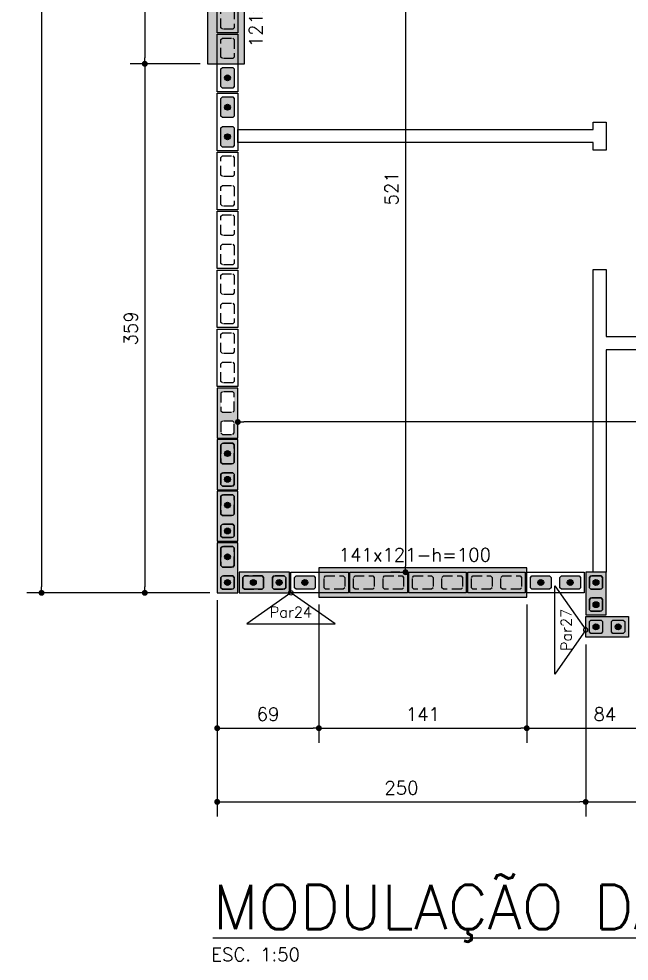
# Model space of a CAD drawing. Extents: x -14651 to 11095, y -4567 to -1290.
# Drawn here: x 65 to 479, y -4384 to -3744 of the extents above; entities that cross this region are included whole.
import ezdxf
from ezdxf.enums import TextEntityAlignment as Align

# ---------------------------------------------------------------- set-up
doc = ezdxf.new("R2010")
doc.units = 0
doc.header["$LTSCALE"] = 25
doc.linetypes.add('DASHED2', pattern=[0.375, 0.25, -0.125])
for name, color, linetype in [('213', 252, 'Continuous'), ('241', 2, 'Continuous'), ('247', 50, 'Continuous'), ('248', 100, 'Continuous'), ('252', 1, 'Continuous'), ('ABERTURAS', 53, 'Continuous'), ('ALVENARIA NÃO ESTRUTURAL', 242, 'Continuous'), ('Arranque', 14, 'Continuous'), ('COTA', 1, 'Continuous'), ('FERRO', 5, 'Continuous'), ('T4', 6, 'Continuous'), ('TEXTO', 3, 'Continuous'), ('TJANELA', 2, 'Continuous')]:
    doc.layers.add(name, color=color, linetype=linetype)
doc.styles.add('COTA', font='romans.shx')
doc.styles.add('Texto1', font='romans.shx', dxfattribs={"height": 9})
doc.styles.add('Texto4', font='romans.shx', dxfattribs={"height": 30})
doc.dimstyles.new('forma', dxfattribs={"dimscale": 5, "dimtxt": 1.8, "dimasz": 0.8, "dimexe": 2, "dimexo": 1, "dimgap": 1, "dimtad": 1, "dimdec": 1, "dimzin": 9, "dimtxsty": 'COTA', "dimblk1": 'DOT', "dimblk2": 'DOT', "dimsah": 1, "dimcen": 0, "dimdle": 1, "dimclrd": 256, "dimclre": 256, "dimclrt": 2, "dimadec": 0, "dimazin": 0, "dimtfac": 1, "dimtdec": 0, "dimtmove": 0, "dimatfit": 3, "dimfxl": 1, "dimtolj": 1, "dimtzin": 0, "dimarcsym": 0})

# ---------------------------------------------------------------- blocks, each defined once
blk = doc.blocks.new('P3015')
at = {"layer": '252'}
h = blk.add_hatch(color=21, dxfattribs=at)
h.paths.add_polyline_path([(14.5, -7), (14.5, 7), (-14.5, 7), (-14.5, -7)])
h.paths.add_polyline_path([(3, 3.5), (4, 4.5), (11, 4.5), (12, 3.5), (12, -3.5), (11, -4.5), (4, -4.5), (3, -3.5)], flags=16)
h.paths.add_polyline_path([(-3, -3.5), (-4, -4.5), (-11, -4.5), (-12, -3.5), (-12, 3.5), (-11, 4.5), (-4, 4.5), (-3, 3.5)], flags=16)
blk.add_lwpolyline([(-14.5, -7), (14.5, -7), (14.5, 7), (-14.5, 7), (-14.5, -7)])
at = {"color": 1, "linetype": 'DASHED2'}
for points in [[(-12, -3.5), (-11, -4.5), (-4, -4.5), (-3, -3.5), (-3, 3.5), (-4, 4.5), (-11, 4.5), (-12, 3.5), (-12, -3.5)], [(3, -3.5), (4, -4.5), (11, -4.5), (12, -3.5), (12, 3.5), (11, 4.5), (4, 4.5), (3, 3.5), (3, -3.5)]]:
    blk.add_lwpolyline(points, dxfattribs=at)
blk = doc.blocks.new('P4015', base_point=(5842102.11612, -8124149.02973))
blk.add_lwpolyline([(5842082.61612, -8124156.02973), (5842121.61612, -8124156.02973), (5842121.61612, -8124142.02973), (5842082.61612, -8124142.02973), (5842082.61612, -8124156.02973)])
at = {"color": 1, "linetype": 'DASHED2'}
for points in [[(5842085.11612, -8124152.52973), (5842086.11612, -8124153.52973), (5842098.11612, -8124153.52973), (5842099.11612, -8124152.52973), (5842099.11612, -8124145.52973), (5842098.11612, -8124144.52973), (5842086.11612, -8124144.52973), (5842085.11612, -8124145.52973), (5842085.11612, -8124152.52973)], [(5842105.11612, -8124152.52973), (5842106.11612, -8124153.52973), (5842118.11612, -8124153.52973), (5842119.11612, -8124152.52973), (5842119.11612, -8124145.52973), (5842118.11612, -8124144.52973), (5842106.11612, -8124144.52973), (5842105.11612, -8124145.52973), (5842105.11612, -8124152.52973)]]:
    blk.add_lwpolyline(points, dxfattribs=at)
blk = doc.blocks.new('P3515')
at = {"layer": '248'}
h = blk.add_hatch(color=100, dxfattribs=at)
h.paths.add_polyline_path([(17, 7), (-17, 7), (-17, -7), (17, -7)])
h.paths.add_polyline_path([(-5.5, -3.5), (-6.5, -4.5), (-13.5, -4.5), (-14.5, -3.5), (-14.5, 3.5), (-13.5, 4.5), (-6.5, 4.5), (-5.5, 3.5)], flags=16)
h.paths.add_polyline_path([(0.5, 3.5), (1.5, 4.5), (13.5, 4.5), (14.5, 3.5), (14.5, -3.5), (13.5, -4.5), (1.5, -4.5), (0.5, -3.5)], flags=16)
blk.add_lwpolyline([(-17, -7), (17, -7), (17, 7), (-17, 7), (-17, -7)])
at = {"color": 1, "linetype": 'DASHED2'}
for points in [[(-14.5, -3.5), (-13.5, -4.5), (-6.5, -4.5), (-5.5, -3.5), (-5.5, 3.5), (-6.5, 4.5), (-13.5, 4.5), (-14.5, 3.5), (-14.5, -3.5)], [(0.5, -3.5), (1.5, -4.5), (13.5, -4.5), (14.5, -3.5), (14.5, 3.5), (13.5, 4.5), (1.5, 4.5), (0.5, 3.5), (0.5, -3.5)]]:
    blk.add_lwpolyline(points, dxfattribs=at)
blk = doc.blocks.new('_IDNPAR_2')
at = {"color": 3}
blk.add_lwpolyline([(1, -0.7), (0, 0), (-1, -0.7)], close=True, dxfattribs=at)
blk.add_circle((0, 0), 0.05, dxfattribs=at)
at = {"layer": '247', "color": 2, "style": 'COTA', "flags": 8}
blk.add_attdef('ID', text='', height=0.24, dxfattribs=at).set_placement((0, -0.438), align=Align.MIDDLE_CENTER)
blk = doc.blocks.new('GR-1409')
at = {"layer": '213'}
h = blk.add_hatch(color=256, dxfattribs=at)
h.paths.add_polyline_path([(-6, 4.5), (-7, 3.5), (-7, -3.5), (-6, -4.5), (6, -4.5), (7, -3.5), (7, 3.5), (6, 4.5)])
h.paths.add_polyline_path([(-2, 0, 1), (2, 0, 1)], flags=16)
at = {"layer": 'Arranque'}
blk.add_hatch(color=256, dxfattribs=at).paths.add_polyline_path([(-2, 0, 1), (2, 0, 1)])
at = {"layer": '213'}
blk.add_lwpolyline([(-7, 3.5), (-6, 4.5), (6, 4.5), (7, 3.5), (7, -3.5), (6, -4.5), (-6, -4.5), (-7, -3.5), (-7, 3.5)], dxfattribs=at)
at = {"layer": 'FERRO', "linetype": 'Continuous'}
blk.add_circle((0, 0), 2, dxfattribs=at)
blk = doc.blocks.new('GR-0909')
at = {"layer": '213'}
h = blk.add_hatch(color=256, dxfattribs=at)
h.paths.add_polyline_path([(3.5, -4.5), (4.5, -3.5), (4.500001, 3.5), (3.500001, 4.5), (-3.499999, 4.5), (-4.499999, 3.5), (-4.5, -3.5), (-3.5, -4.5)])
h.paths.add_polyline_path([(-2, 0, -1), (2, 0, -1)], flags=16)
at = {"layer": 'Arranque'}
blk.add_hatch(color=256, dxfattribs=at).paths.add_polyline_path([(2, 0, 1), (-2, 0, 1)])
at = {"layer": '213'}
blk.add_lwpolyline([(3.500001, 4.5), (4.500001, 3.5), (4.5, -3.5), (3.5, -4.5), (-3.5, -4.5), (-4.5, -3.5), (-4.499999, 3.5), (-3.499999, 4.5), (3.500001, 4.5)], dxfattribs=at)
at = {"layer": 'FERRO', "linetype": 'Continuous'}
blk.add_circle((0, 0), 2, dxfattribs=at)
blk = doc.blocks.new('_Dot')
at = {"color": 0, "linetype": 'ByBlock', "lineweight": -2}
blk.add_line((-0.5, 0), (-1, 0), dxfattribs=at)
at = {"color": 0, "linetype": 'ByBlock', "const_width": 0.5}
blk.add_lwpolyline([(-0.25, 0, 1), (0.25, 0, 1)], format="xyb", close=True, dxfattribs=at)
blk = doc.blocks.new('*D97')
at = {"layer": 'COTA', "lineweight": -2, "transparency": 16777216}
for p, q in [((188.02, -3653.6), (140.38, -3653.6)), ((150.38, -3657.6), (150.38, -3770.6)), ((188.02, -3774.6), (140.38, -3774.6))]:
    blk.add_line(p, q, dxfattribs=at)
at = {"layer": 'Defpoints', "color": 0, "transparency": 16777216}
for p in [(193.02, -3653.6), (150.38, -3774.6), (193.02, -3774.6)]:
    blk.add_point(p, dxfattribs=at)
at = {"layer": 'COTA', "lineweight": -2, "transparency": 16777216, "xscale": 4, "yscale": 4, "zscale": 4}
for p, rotation in [((150.38, -3653.6), 90), ((150.38, -3774.6), 270)]:
    blk.add_blockref('_Dot', p, dxfattribs=dict(at, rotation=rotation))
at = {"layer": 'COTA', "color": 2, "transparency": 16777216, "insert": (140.88, -3714.1), "char_height": 9, "attachment_point": 5, "rotation": 90, "style": 'COTA'}
blk.add_mtext('\\A1;121 ', dxfattribs=at)
blk = doc.blocks.new('*D98')
at = {"layer": 'COTA', "lineweight": -2, "transparency": 16777216}
for p, q in [((188.02, -3774.6), (140.38, -3774.6)), ((150.38, -3778.6), (150.38, -4129.6)), ((194.52, -4133.6), (140.38, -4133.6))]:
    blk.add_line(p, q, dxfattribs=at)
at = {"layer": 'Defpoints', "color": 0, "transparency": 16777216}
for p in [(193.02, -3774.6), (150.38, -4133.6), (199.52, -4133.6)]:
    blk.add_point(p, dxfattribs=at)
at = {"layer": 'COTA', "lineweight": -2, "transparency": 16777216, "xscale": 4, "yscale": 4, "zscale": 4}
for p, rotation in [((150.38, -3774.6), 90), ((150.38, -4133.6), 270)]:
    blk.add_blockref('_Dot', p, dxfattribs=dict(at, rotation=rotation))
at = {"layer": 'COTA', "color": 2, "transparency": 16777216, "insert": (140.88, -3954.1), "char_height": 9, "attachment_point": 5, "rotation": 90, "style": 'COTA'}
blk.add_mtext('\\A1;359 ', dxfattribs=at)
blk = doc.blocks.new('*D99')
at = {"layer": 'COTA', "lineweight": -2, "transparency": 16777216}
for p, q in [((194.52, -3044.6), (70.35, -3044.6)), ((80.35, -3048.6), (80.35, -4129.6)), ((194.52, -4133.6), (70.35, -4133.6))]:
    blk.add_line(p, q, dxfattribs=at)
at = {"layer": 'Defpoints', "color": 0, "transparency": 16777216}
for p in [(199.52, -3044.6), (80.35, -4133.6), (199.52, -4133.6)]:
    blk.add_point(p, dxfattribs=at)
at = {"layer": 'COTA', "lineweight": -2, "transparency": 16777216, "xscale": 4, "yscale": 4, "zscale": 4}
for p, rotation in [((80.35, -3044.6), 90), ((80.35, -4133.6), 270)]:
    blk.add_blockref('_Dot', p, dxfattribs=dict(at, rotation=rotation))
at = {"layer": 'COTA', "color": 2, "transparency": 16777216, "insert": (70.85, -3589.1), "char_height": 9, "attachment_point": 5, "rotation": 90, "style": 'COTA'}
blk.add_mtext('\\A1;1089 ', dxfattribs=at)
blk = doc.blocks.new('*D100')
at = {"layer": 'COTA', "lineweight": -2, "transparency": 16777216}
for p, q in [((199.52, -4138.6), (199.52, -4235.44)), ((268.52, -4141.6), (268.52, -4235.44)), ((203.52, -4225.44), (264.52, -4225.44))]:
    blk.add_line(p, q, dxfattribs=at)
at = {"layer": 'Defpoints', "color": 0, "transparency": 16777216}
for p in [(199.52, -4133.6), (268.52, -4136.6), (268.52, -4225.44)]:
    blk.add_point(p, dxfattribs=at)
at = {"layer": 'COTA', "lineweight": -2, "transparency": 16777216, "xscale": 4, "yscale": 4, "zscale": 4, "rotation": 180}
blk.add_blockref('_Dot', (199.52, -4225.44), dxfattribs=at)
at = {"layer": 'COTA', "lineweight": -2, "transparency": 16777216, "xscale": 4, "yscale": 4, "zscale": 4}
blk.add_blockref('_Dot', (268.52, -4225.44), dxfattribs=at)
at = {"layer": 'COTA', "color": 2, "transparency": 16777216, "insert": (234.02, -4215.94), "char_height": 9, "attachment_point": 5, "style": 'COTA'}
blk.add_mtext('\\A1;69 ', dxfattribs=at)
blk = doc.blocks.new('*D101')
at = {"layer": 'COTA', "lineweight": -2, "transparency": 16777216}
for p, q in [((268.52, -4141.6), (268.52, -4235.44)), ((409.52, -4141.6), (409.52, -4235.44)), ((272.52, -4225.44), (405.52, -4225.44))]:
    blk.add_line(p, q, dxfattribs=at)
at = {"layer": 'Defpoints', "color": 0, "transparency": 16777216}
for p in [(268.52, -4136.6), (409.52, -4136.6), (409.52, -4225.44)]:
    blk.add_point(p, dxfattribs=at)
at = {"layer": 'COTA', "lineweight": -2, "transparency": 16777216, "xscale": 4, "yscale": 4, "zscale": 4, "rotation": 180}
blk.add_blockref('_Dot', (268.52, -4225.44), dxfattribs=at)
at = {"layer": 'COTA', "lineweight": -2, "transparency": 16777216, "xscale": 4, "yscale": 4, "zscale": 4}
blk.add_blockref('_Dot', (409.52, -4225.44), dxfattribs=at)
at = {"layer": 'COTA', "color": 2, "transparency": 16777216, "insert": (339.02, -4215.94), "char_height": 9, "attachment_point": 5, "style": 'COTA'}
blk.add_mtext('\\A1;141 ', dxfattribs=at)
blk = doc.blocks.new('*D102')
at = {"layer": 'COTA', "lineweight": -2, "transparency": 16777216}
for p, q in [((409.52, -4141.6), (409.52, -4235.44)), ((493.52, -4174.1), (493.52, -4235.44)), ((413.52, -4225.44), (489.52, -4225.44))]:
    blk.add_line(p, q, dxfattribs=at)
at = {"layer": 'Defpoints', "color": 0, "transparency": 16777216}
for p in [(409.52, -4136.6), (493.52, -4169.1), (493.52, -4225.44)]:
    blk.add_point(p, dxfattribs=at)
at = {"layer": 'COTA', "lineweight": -2, "transparency": 16777216, "xscale": 4, "yscale": 4, "zscale": 4, "rotation": 180}
blk.add_blockref('_Dot', (409.52, -4225.44), dxfattribs=at)
at = {"layer": 'COTA', "lineweight": -2, "transparency": 16777216, "xscale": 4, "yscale": 4, "zscale": 4}
blk.add_blockref('_Dot', (493.52, -4225.44), dxfattribs=at)
at = {"layer": 'COTA', "color": 2, "transparency": 16777216, "insert": (462.55, -4215.94), "char_height": 9, "attachment_point": 5, "style": 'COTA'}
blk.add_mtext('\\A1;84 ', dxfattribs=at)
blk = doc.blocks.new('*D121')
at = {"layer": 'COTA', "lineweight": -2, "transparency": 16777216}
for p, q in [((199.52, -4138.6), (199.52, -4285.45)), ((449.52, -4168.6), (449.52, -4285.45)), ((203.52, -4275.45), (445.52, -4275.45))]:
    blk.add_line(p, q, dxfattribs=at)
at = {"layer": 'Defpoints', "color": 0, "transparency": 16777216}
for p in [(199.52, -4133.6), (449.52, -4163.6), (449.52, -4275.45)]:
    blk.add_point(p, dxfattribs=at)
at = {"layer": 'COTA', "lineweight": -2, "transparency": 16777216, "xscale": 4, "yscale": 4, "zscale": 4, "rotation": 180}
blk.add_blockref('_Dot', (199.52, -4275.45), dxfattribs=at)
at = {"layer": 'COTA', "lineweight": -2, "transparency": 16777216, "xscale": 4, "yscale": 4, "zscale": 4}
blk.add_blockref('_Dot', (449.52, -4275.45), dxfattribs=at)
at = {"layer": 'COTA', "color": 2, "transparency": 16777216, "insert": (324.52, -4265.95), "char_height": 9, "attachment_point": 5, "style": 'COTA'}
blk.add_mtext('\\A1;250 ', dxfattribs=at)
blk = doc.blocks.new('*D122')
at = {"layer": 'COTA', "lineweight": -2, "transparency": 16777216}
for p, q in [((449.52, -4168.6), (449.52, -4285.45)), ((3258.52, -4168.6), (3258.52, -4285.45)), ((453.52, -4275.45), (3254.52, -4275.45))]:
    blk.add_line(p, q, dxfattribs=at)
at = {"layer": 'Defpoints', "color": 0, "transparency": 16777216}
for p in [(449.52, -4163.6), (3258.52, -4163.6), (3258.52, -4275.45)]:
    blk.add_point(p, dxfattribs=at)
at = {"layer": 'COTA', "lineweight": -2, "transparency": 16777216, "xscale": 4, "yscale": 4, "zscale": 4, "rotation": 180}
blk.add_blockref('_Dot', (449.52, -4275.45), dxfattribs=at)
at = {"layer": 'COTA', "lineweight": -2, "transparency": 16777216, "xscale": 4, "yscale": 4, "zscale": 4}
blk.add_blockref('_Dot', (3258.52, -4275.45), dxfattribs=at)
at = {"layer": 'COTA', "color": 2, "transparency": 16777216, "insert": (1854.02, -4265.95), "char_height": 9, "attachment_point": 5, "style": 'COTA'}
blk.add_mtext('\\A1;2809 ', dxfattribs=at)
blk = doc.blocks.new('*D131')
at = {"layer": 'COTA', "lineweight": -2, "transparency": 16777216}
for p, q in [((332.31, -3598.6), (337.31, -3598.6)), ((327.31, -3602.6), (327.31, -4115.6)), ((323.52, -4119.6), (317.31, -4119.6))]:
    blk.add_line(p, q, dxfattribs=at)
at = {"layer": 'Defpoints', "color": 0, "transparency": 16777216}
for p in [(327.31, -3598.6), (327.31, -4119.6), (328.52, -4119.6)]:
    blk.add_point(p, dxfattribs=at)
at = {"layer": 'COTA', "lineweight": -2, "transparency": 16777216, "xscale": 4, "yscale": 4, "zscale": 4}
for p, rotation in [((327.31, -3598.6), 90), ((327.31, -4119.6), 270)]:
    blk.add_blockref('_Dot', p, dxfattribs=dict(at, rotation=rotation))
at = {"layer": 'COTA', "color": 2, "transparency": 16777216, "insert": (317.81, -3859.1), "char_height": 9, "attachment_point": 5, "rotation": 90, "style": 'COTA'}
blk.add_mtext('\\A1;521 ', dxfattribs=at)
blk = doc.blocks.new('A$Cf20c1e06')
at = {"layer": 'ALVENARIA NÃO ESTRUTURAL'}
for p, q in [((4.4427, 5.7303), (4.4427, 5.7803)), ((4.4427, 5.7803), (4.5327, 5.7803)), ((4.5327, 5.7803), (4.5327, 5.5903)), ((2.0327, 5.6403), (2.0327, 5.7303)), ((2.0327, 5.7303), (4.4427, 5.7303)), ((4.4427, 5.6403), (2.0327, 5.6403)), ((4.4427, 5.5903), (4.4427, 5.6403)), ((4.5327, 5.5903), (4.4427, 5.5903)), ((4.4427, 2.7253), (4.4427, 4.7803)), ((4.4427, 4.7803), (4.5327, 4.7803)), ((4.5327, 4.7803), (4.5327, 4.3253)), ((4.5327, 4.3253), (5.9327, 4.3253)), ((5.9327, 4.2353), (4.5327, 4.2353)), ((4.5327, 4.2353), (4.5327, 2.7253)), ((4.5327, 2.7253), (4.4427, 2.7253))]:
    blk.add_line(p, q, dxfattribs=at)
blk = doc.blocks.new('*D251')
at = {"layer": 'COTA', "lineweight": -2, "transparency": 16777216}
for p, q in [((213.52, -4024.6), (213.52, -4007.65)), ((854.52, -4039.28), (854.52, -4007.65)), ((850.52, -4017.65), (217.52, -4017.65))]:
    blk.add_line(p, q, dxfattribs=at)
at = {"layer": 'Defpoints', "color": 0, "transparency": 16777216}
for p in [(213.52, -4017.65), (213.52, -4029.6), (854.52, -4044.28)]:
    blk.add_point(p, dxfattribs=at)
at = {"layer": 'COTA', "lineweight": -2, "transparency": 16777216, "xscale": 4, "yscale": 4, "zscale": 4, "rotation": 180}
blk.add_blockref('_Dot', (213.52, -4017.65), dxfattribs=at)
at = {"layer": 'COTA', "lineweight": -2, "transparency": 16777216, "xscale": 4, "yscale": 4, "zscale": 4}
blk.add_blockref('_Dot', (854.52, -4017.65), dxfattribs=at)
at = {"layer": 'COTA', "color": 2, "transparency": 16777216, "insert": (544.41, -4008.15), "char_height": 9, "attachment_point": 5, "style": 'COTA'}
blk.add_mtext('\\A1;641 ', dxfattribs=at)

msp = doc.modelspace()

# ---------------------------------------------------------------- hatches: boundary and pattern name
at = {"layer": 'ABERTURAS', "transparency": 33554457}
for points in [[(193.02, -3653.6), (193.02, -3774.6), (218.02, -3774.6), (218.02, -3653.6)], [(268.52, -4136.6), (409.52, -4136.6), (409.52, -4116.6), (268.52, -4116.6)]]:
    msp.add_hatch(color=256, dxfattribs=at).paths.add_polyline_path(points)

# ---------------------------------------------------------------- linework, layer by layer
at = {"layer": 'ABERTURAS'}
for points in [[(193.02, -3653.6), (193.02, -3774.6), (218.02, -3774.6), (218.02, -3653.6)], [(268.52, -4136.6), (409.52, -4136.6), (409.52, -4116.6), (268.52, -4116.6)]]:
    msp.add_lwpolyline(points, close=True, dxfattribs=at)

# ---------------------------------------------------------------- block references
at = {"rotation": 90}
for p in [(206.52, -3784.1), (206.52, -3804.1), (206.52, -3824.1), (206.52, -4039.1), (206.52, -4074.1), (206.52, -4109.1)]:
    msp.add_blockref('GR-1409', p, dxfattribs=at)
for name, p in [('GR-0909', (206.52, -4056.6)), ('GR-0909', (206.52, -4091.6)), ('GR-0909', (206.52, -4126.6)), ('GR-1409', (224.02, -4126.6)), ('GR-0909', (241.52, -4126.6)), ('GR-1409', (259.02, -4126.6)), ('GR-1409', (419.02, -4126.6)), ('GR-1409', (439.02, -4126.6)), ('GR-0909', (456.52, -4126.59)), ('GR-0909', (456.52, -4141.59)), ('GR-0909', (456.52, -4156.6)), ('GR-0909', (471.52, -4156.6))]:
    msp.add_blockref(name, p)
at = {"layer": '241', "xscale": -1}
for name, p, rotation in [('P4015', (206.52, -3734.1), 270), ('P4015', (206.52, -3774.1), 270), ('P4015', (206.52, -3814.1), 270), ('P4015', (206.52, -3854.1), 270), ('P4015', (206.52, -3894.1), 270), ('P4015', (206.52, -3934.1), 270), ('P4015', (206.52, -3974.1), 270), ('P4015', (269.02, -4126.6), 180), ('P4015', (309.02, -4126.6), 180), ('P4015', (349.02, -4126.6), 180), ('P4015', (389.02, -4126.6), 180), ('P4015', (429.02, -4126.6), 180), ('P3015', (464.02, -4156.6), 180)]:
    msp.add_blockref(name, p, dxfattribs=dict(at, rotation=rotation))
at = {"layer": '241'}
for name, p, rotation in [('P3515', (206.52, -4011.6), 90.00000000000001), ('P3515', (206.52, -4046.6), 90.00000000000001), ('P3515', (206.52, -4081.6), 90.00000000000001), ('P3515', (206.52, -4116.6), 90.00000000000001), ('P3515', (231.52, -4126.6), 180), ('P3015', (456.52, -4134.09), 270)]:
    msp.add_blockref(name, p, dxfattribs=dict(at, rotation=rotation))
at = {"layer": '247', "linetype": 'Continuous'}
ref = msp.add_blockref('_IDNPAR_2', (449.52, -4158.75), dxfattribs=dict(at, xscale=-30, yscale=30, zscale=30, rotation=270))
ref.add_attrib('ID', 'Par27', dxfattribs={"color": 2, "height": 7.2, "rotation": 90, "style": 'COTA', "flags": 8}).set_placement((436.37, -4158.75), align=Align.MIDDLE_CENTER)
at = {"layer": '247', "linetype": 'Continuous', "xscale": 30, "yscale": 30, "zscale": 30}
msp.add_blockref('_IDNPAR_2', (249.52, -4133.6), dxfattribs=at).add_auto_attribs({'ID': 'Par24'})
at = {"layer": 'COTA', "xscale": 100, "yscale": 100, "zscale": 100}
msp.add_blockref('A$Cf20c1e06', (10.24, -4392.13), dxfattribs=at)

# ---------------------------------------------------------------- texts
at = {"layer": 'T4', "style": 'Texto4'}
msp.add_text('%%UMODULAÇÃO DA 1° FIADA DO PAVIMENTO TIPO 1 (1º AO 12º PAV.)', height=30, dxfattribs=at).set_placement((196.61, -4361.79))
at = {"layer": 'TEXTO', "color": 2, "style": 'Texto1'}
msp.add_text('ESC. 1:50', height=9, dxfattribs=at).set_placement((195.5, -4383.51))
at = {"layer": 'TJANELA', "style": 'Texto1'}
msp.add_text('121x121-h=100', height=9, rotation=90, dxfattribs=at).set_placement((230.23, -3711.67), align=Align.CENTER)
msp.add_text('141x121-h=100', height=9, dxfattribs=at).set_placement((333.6, -4112.23), align=Align.CENTER)

# ---------------------------------------------------------------- dimensions: what is measured, and where the dimension line sits
at = {"layer": 'COTA'}
for base, p1, p2, override, picture, middle in [((80.35, -4133.6), (199.52, -3044.6), (199.52, -4133.6), {"dimpost": ' '}, '*D99', (70.85, -3589.1)), ((327.31, -4119.6), (327.31, -3598.6), (328.52, -4119.6), {"dimpost": ' ', "dimtmove": 1}, '*D131', (317.81, -3859.1)), ((150.38, -3774.6), (193.02, -3653.6), (193.02, -3774.6), {"dimpost": ' ', "dimtmove": 1}, '*D97', (140.88, -3714.1)), ((150.38, -4133.6), (193.02, -3774.6), (199.52, -4133.6), {"dimpost": ' ', "dimtmove": 1}, '*D98', (140.88, -3954.1))]:
    dim = msp.add_linear_dim(base=base, p1=p1, p2=p2, angle=90, dimstyle='forma', override=override, dxfattribs=at)
    dim.commit()
    dim.dimension.update_dxf_attribs({"geometry": picture, "text_midpoint": middle})
for base, p1, p2, override, picture, middle in [((213.52, -4017.65), (854.52, -4044.28), (213.52, -4029.6), {"dimpost": ' '}, '*D251', (544.41, -4017.65)), ((493.52, -4225.44), (409.52, -4136.6), (493.52, -4169.1), {"dimpost": ' ', "dimtmove": 1}, '*D102', (462.55, -4225.44))]:
    dim = msp.add_linear_dim(base=base, p1=p1, p2=p2, dimstyle='forma', override=override, dxfattribs=at)
    dim.commit()
    dim.dimension.update_dxf_attribs({"geometry": picture, "text_midpoint": middle, "dimtype": 128})
for base, p1, p2, override, picture, middle in [((268.52, -4225.44), (199.52, -4133.6), (268.52, -4136.6), {"dimpost": ' '}, '*D100', (234.02, -4215.94)), ((449.52, -4275.45), (199.52, -4133.6), (449.52, -4163.6), {"dimpost": ' '}, '*D121', (324.52, -4265.95)), ((409.52, -4225.44), (268.52, -4136.6), (409.52, -4136.6), {"dimpost": ' ', "dimtmove": 1}, '*D101', (339.02, -4215.94)), ((3258.52, -4275.45), (449.52, -4163.6), (3258.52, -4163.6), {"dimpost": ' ', "dimtmove": 1}, '*D122', (1854.02, -4265.95))]:
    dim = msp.add_linear_dim(base=base, p1=p1, p2=p2, dimstyle='forma', override=override, dxfattribs=at)
    dim.commit()
    dim.dimension.update_dxf_attribs({"geometry": picture, "text_midpoint": middle})

doc.saveas('drawing.dxf')
